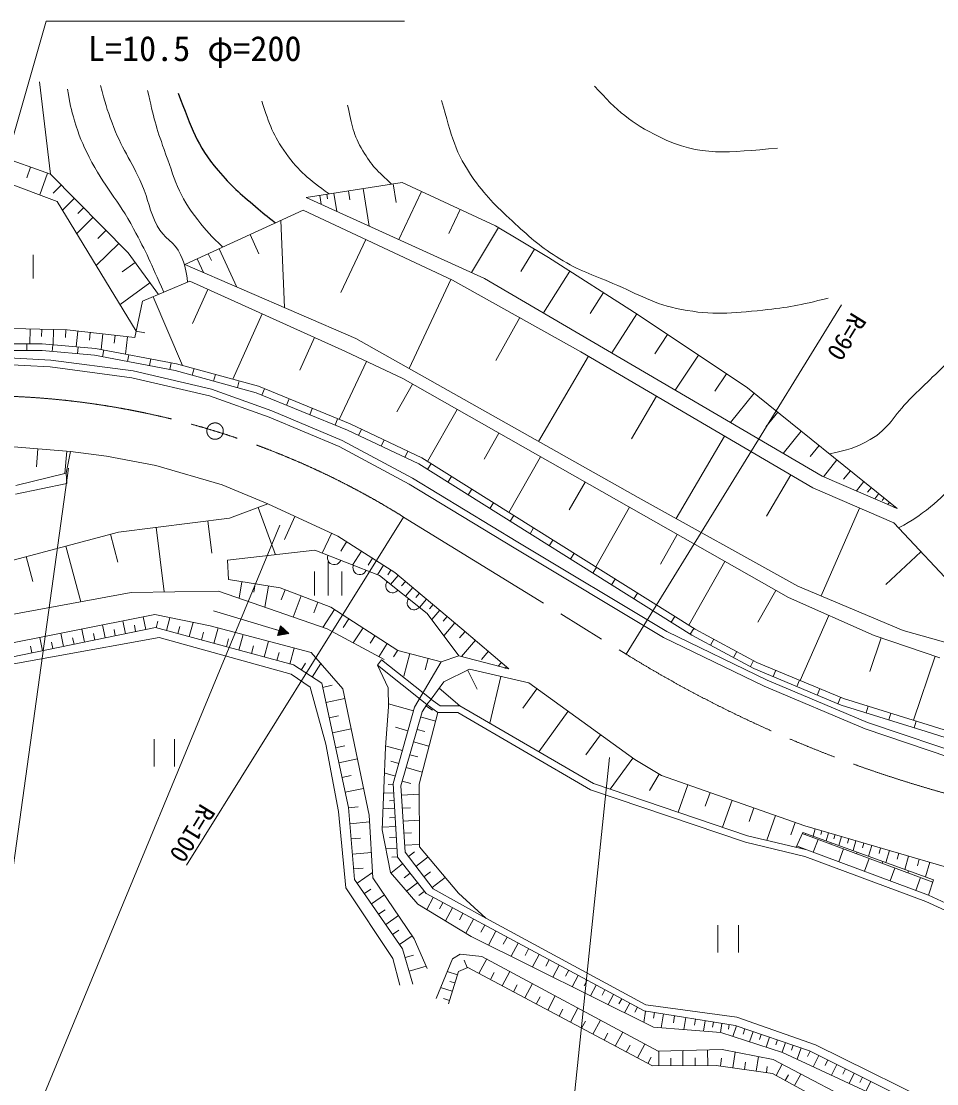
# Model space of a CAD drawing. Units: millimetres, scale not verified. Extents: x 40000 to 680000, y 20000 to 380000.
# Drawn here: x 329832 to 396736, y 262378 to 340050 of the extents above; entities that cross this region are included whole.
import ezdxf
from ezdxf.enums import TextEntityAlignment as Align

# ---------------------------------------------------------------- set-up
doc = ezdxf.new("R2010")
doc.units = ezdxf.units.MM
doc.header["$LTSCALE"] = 1000
doc.linetypes.add('CHAIN', pattern=[18.5, 12, -1.5, 3.5, -1.5])
for name, color, linetype, lineweight in [('M-BGD', 7, 'Continuous', 13), ('M-BMK', 2, 'CHAIN', 13), ('M-STR-HTXT', 7, 'Continuous', 13)]:
    doc.layers.add(name, color=color, linetype=linetype, lineweight=lineweight)
doc.styles.add('ＭＳ ゴシック', font='')
doc.styles.get('ＭＳ ゴシック').set_extended_font_data('MS Gothic')

msp = doc.modelspace()

# ---------------------------------------------------------------- linework, layer by layer
at = {"layer": 'M-BGD'}
for p, q in [((331964, 328875), (331168, 335622)), ((331964, 328875), (325710, 331084)), ((330516, 329386), (330243, 328612)), ((331754, 328949), (331190, 327352)), ((337634, 323121), (331964, 328875)), ((332759, 328068), (332156, 327474)), ((357673, 328267), (350656, 327168)), ((354819, 327820), (355249, 325081)), ((357011, 328164), (357226, 326794)), ((364478, 325097), (357673, 328267)), ((333710, 327103), (332844, 326250)), ((351644, 327323), (351746, 326673)), ((352164, 327404), (352215, 327079)), ((352684, 327486), (352893, 326151)), ((353752, 327653), (353856, 326986)), ((359077, 327613), (357434, 324087)), ((334392, 326410), (333959, 325984)), ((350445, 326238), (341780, 322265)), ((361350, 321124), (350445, 326238)), ((361897, 326299), (361076, 324536)), ((335075, 325718), (333883, 324544)), ((348795, 325482), (349060, 319117)), ((336014, 324765), (335418, 324178)), ((364705, 324961), (362741, 321675)), ((368366, 322772), (364478, 325097)), ((346550, 324453), (347194, 323049)), ((355015, 324095), (353194, 320212)), ((336953, 323812), (335314, 322195)), ((339854, 320067), (337634, 323121)), ((344305, 323423), (345592, 320617)), ((367334, 323390), (366352, 321747)), ((330702, 321234), (330702, 322984)), ((338147, 322415), (337216, 321739)), ((342689, 322682), (343152, 321672)), ((343497, 323053), (343729, 322548)), ((374918, 318588), (368366, 322772)), ((369934, 321771), (367988, 318725)), ((339230, 320926), (337052, 319342)), ((342142, 321042), (338702, 319576)), ((353535, 315910), (342142, 321042)), ((361227, 321182), (358172, 314668)), ((370733, 315883), (361350, 321124)), ((343467, 320445), (342348, 317962)), ((372371, 320215), (371398, 318691)), ((338702, 319576), (338138, 316925)), ((339470, 319903), (341606, 314892)), ((347441, 318655), (345291, 313884)), ((374808, 318658), (372982, 315800)), ((382906, 313262), (374918, 318588)), ((333175, 317489), (323530, 317715)), ((366256, 318383), (364502, 315243)), ((330472, 317552), (330447, 316474)), ((331335, 317532), (331322, 316993)), ((332197, 317512), (332171, 316404)), ((333084, 317491), (333071, 316937)), ((338138, 316925), (333175, 317489)), ((333965, 317399), (333835, 316259)), ((334877, 317296), (334812, 316726)), ((335789, 317192), (335660, 316059)), ((336694, 317089), (336630, 316523)), ((337600, 316986), (337456, 315717)), ((338238, 317395), (338862, 317262)), ((351258, 316936), (350183, 314550)), ((377067, 317155), (376126, 315744)), ((322515, 316474), (331370, 316474)), ((330241, 315974), (330241, 316474)), ((331370, 316474), (335261, 316135)), ((332095, 315909), (332139, 316407)), ((333952, 315747), (333995, 316245)), ((335261, 316135), (341183, 315007)), ((335781, 315527), (335875, 316019)), ((337599, 315181), (337692, 315672)), ((339216, 314873), (339310, 315364)), ((357708, 313936), (353535, 315910)), ((371275, 315566), (367626, 309340)), ((387683, 305950), (370733, 315883)), ((379324, 315650), (377615, 313087)), ((340690, 314592), (340784, 315084)), ((341183, 315007), (347162, 313372)), ((342328, 314176), (342460, 314658)), ((355062, 315187), (353056, 310945)), ((343893, 313748), (344025, 314230)), ((385908, 297918), (357708, 313936)), ((381375, 314283), (380520, 313001)), ((345631, 313272), (345763, 313754)), ((347162, 313372), (353873, 310608)), ((347420, 312725), (347611, 313187)), ((358428, 313527), (357269, 311487)), ((393854, 304428), (382906, 313262)), ((349223, 311982), (349414, 312445)), ((376255, 312647), (374431, 309534)), ((383392, 312870), (381657, 310720)), ((350909, 311288), (351100, 311750)), ((361692, 311673), (359531, 307868)), ((385112, 311482), (384245, 310407)), ((352764, 310524), (352954, 310987)), ((353873, 310608), (359118, 308127)), ((354476, 309770), (354690, 310222)), ((364736, 309944), (363656, 308041)), ((386832, 310094), (385515, 308461)), ((356128, 308988), (356342, 309440)), ((381235, 309728), (377697, 303691)), ((333423, 308592), (328691, 308986)), ((331054, 308789), (330944, 307477)), ((333153, 308614), (333017, 306980)), ((333123, 307006), (333423, 308592)), ((336070, 308254), (333423, 308592)), ((357871, 308164), (358085, 308616)), ((388139, 309040), (387480, 308223)), ((339675, 307578), (336070, 308254)), ((359118, 308127), (379084, 295606)), ((359514, 307288), (359780, 307712)), ((367780, 308215), (365468, 304145)), ((389445, 307985), (388452, 306755)), ((344519, 306170), (339675, 307578)), ((386065, 306898), (384296, 303879)), ((390430, 307191), (389933, 306576)), ((347842, 304761), (344519, 306170)), ((361010, 306350), (361276, 306773)), ((371037, 306365), (369881, 304330)), ((391414, 306397), (390865, 305716)), ((362495, 305419), (362760, 305843)), ((393600, 303372), (387683, 305950)), ((391959, 305957), (391684, 305617)), ((392504, 305518), (392200, 305141)), ((345040, 303733), (347842, 304761)), ((347137, 304503), (348404, 301051)), ((352968, 302396), (347842, 304761)), ((364075, 304428), (364341, 304851)), ((374293, 304516), (371820, 300161)), ((392893, 305204), (392741, 305015)), ((393282, 304890), (393153, 304730)), ((393671, 304576), (393607, 304496)), ((336948, 302712), (345040, 303733)), ((349831, 303844), (349060, 302175)), ((365566, 303493), (365831, 303917)), ((391096, 304462), (388298, 298039)), ((339687, 303057), (340284, 298327)), ((343472, 303535), (343770, 301170)), ((367012, 302586), (367278, 303010)), ((399856, 296693), (393600, 303372)), ((322651, 298902), (336948, 302712)), ((336353, 302553), (336897, 300514)), ((352501, 302611), (351834, 301164)), ((357136, 299748), (352968, 302396)), ((377776, 302537), (376540, 300360)), ((333090, 301684), (334177, 297605)), ((351278, 301382), (344913, 300650)), ((353610, 301988), (353183, 301315)), ((368422, 301702), (368687, 302126)), ((330194, 300912), (330676, 299101)), ((344913, 300650), (344970, 299241)), ((354686, 301304), (354047, 300298)), ((355491, 300793), (355172, 300290)), ((369966, 300734), (370231, 301158)), ((395565, 301274), (393008, 298879)), ((352253, 298063), (352253, 300563)), ((356297, 300282), (355857, 299589)), ((356850, 299930), (356631, 299584)), ((371605, 299706), (371870, 300130)), ((381260, 300559), (378614, 295901)), ((344970, 299241), (348744, 298622)), ((345956, 299079), (345758, 297868)), ((351253, 298063), (351253, 299813)), ((353253, 298063), (353253, 299813)), ((357379, 299544), (356824, 298882)), ((362037, 295636), (357136, 299748)), ((357909, 299100), (357631, 298769)), ((372976, 298846), (373242, 299270)), ((346925, 298920), (346826, 298315)), ((347894, 298761), (347640, 297214)), ((348744, 298622), (352461, 297214)), ((349112, 298482), (348834, 297749)), ((358439, 298656), (357909, 298024)), ((384986, 298442), (383663, 296113)), ((350285, 298038), (349701, 296498)), ((351517, 297571), (351225, 296801)), ((358944, 298232), (358679, 297916)), ((359449, 297808), (358944, 297205)), ((374598, 297829), (374863, 298253)), ((392168, 295155), (385908, 297918)), ((343878, 296947), (348665, 295502)), ((352720, 297047), (351880, 295741)), ((352461, 297214), (357362, 294059)), ((361811, 293665), (359502, 296763)), ((359931, 297403), (359678, 297102)), ((360413, 296999), (359838, 296313)), ((337454, 295277), (337262, 296211)), ((338931, 295581), (338741, 296504)), ((339688, 295717), (339815, 296184)), ((340435, 295514), (340689, 296448)), ((342103, 295061), (342387, 296103)), ((353765, 296374), (353345, 295721)), ((360962, 296538), (360674, 296195)), ((361511, 296078), (360718, 295132)), ((377320, 296122), (377586, 296545)), ((388859, 296616), (386757, 291854)), ((339648, 295728), (324100, 292533)), ((332923, 294346), (332725, 295312)), ((334450, 294660), (334254, 295615)), ((335205, 294815), (335108, 295287)), ((335961, 294970), (335767, 295914)), ((336707, 295124), (336611, 295591)), ((338192, 295429), (338098, 295891)), ((349720, 292990), (339648, 295728)), ((341269, 295287), (341411, 295809)), ((343005, 294815), (343158, 295379)), ((343907, 294570), (344213, 295697)), ((345733, 294074), (346044, 295215)), ((348425, 295574), (348665, 295502)), ((348773, 295861), (348556, 295143)), ((348556, 295143), (349383, 295285)), ((348564, 295167), (348612, 295152)), ((348571, 295191), (348667, 295162)), ((348578, 295215), (348722, 295171)), ((348585, 295239), (348777, 295181)), ((348593, 295263), (348832, 295190)), ((348600, 295287), (348887, 295200)), ((348607, 295311), (348942, 295209)), ((348614, 295334), (348997, 295219)), ((348621, 295358), (349052, 295228)), ((348629, 295382), (349107, 295238)), ((348636, 295406), (349162, 295247)), ((348643, 295430), (349218, 295257)), ((348650, 295454), (349273, 295266)), ((348658, 295478), (349328, 295276)), ((348665, 295502), (349383, 295285)), ((348672, 295526), (349342, 295324)), ((348679, 295550), (349302, 295362)), ((348686, 295574), (349261, 295400)), ((348694, 295598), (349220, 295439)), ((348701, 295622), (349180, 295477)), ((348708, 295646), (349139, 295516)), ((348715, 295670), (349098, 295554)), ((348723, 295693), (349058, 295592)), ((348730, 295717), (349017, 295631)), ((348737, 295741), (348976, 295669)), ((348744, 295765), (348936, 295707)), ((348752, 295789), (348895, 295746)), ((348759, 295813), (348854, 295784)), ((348766, 295837), (348814, 295823)), ((349383, 295285), (348773, 295861)), ((354810, 295702), (354100, 294598)), ((362266, 295441), (361866, 294972)), ((365473, 292707), (362037, 295636)), ((378719, 295245), (378985, 295668)), ((379084, 295606), (383596, 293181)), ((331379, 294029), (331178, 295005)), ((332151, 294188), (332052, 294670)), ((333687, 294503), (333589, 294980)), ((344820, 294322), (344975, 294893)), ((346659, 293822), (346816, 294400)), ((347584, 293571), (347898, 294727)), ((355693, 295134), (355338, 294582)), ((356575, 294565), (355952, 293597)), ((363017, 294801), (362006, 293614)), ((380207, 294435), (380444, 294875)), ((392685, 294978), (391845, 292515)), ((396962, 293519), (392168, 295155)), ((330598, 293868), (330497, 294357)), ((348521, 293316), (348680, 293901)), ((349458, 293061), (349776, 294232)), ((357350, 294067), (357038, 293583)), ((357362, 294059), (360516, 293214)), ((358238, 293825), (357793, 292165)), ((360516, 293214), (361811, 293665)), ((361811, 293665), (365473, 292707)), ((363966, 293992), (363461, 293398)), ((381888, 293531), (382125, 293971)), ((396626, 293634), (395028, 288949)), ((351789, 291651), (349720, 292990)), ((350288, 292622), (350610, 293120)), ((351084, 292107), (351728, 293102)), ((355858, 292986), (356170, 293377)), ((359474, 290093), (355858, 292986)), ((359787, 290484), (356170, 293377)), ((358562, 289900), (360516, 293214)), ((359566, 293469), (359344, 292639)), ((364916, 293182), (364686, 292913)), ((365296, 292858), (365181, 292723)), ((383113, 292873), (383349, 293313)), ((383596, 293181), (389912, 290530)), ((360704, 291757), (362585, 292697)), ((362446, 292628), (363149, 291221)), ((362585, 292697), (366924, 291685)), ((364883, 292161), (364082, 288727)), ((384782, 292141), (384976, 292602)), ((353737, 282583), (351789, 291651)), ((351853, 291355), (352551, 291505)), ((359787, 290484), (360704, 291757)), ((360364, 291301), (361872, 290014)), ((366924, 291685), (374664, 286079)), ((386518, 291412), (386711, 291873)), ((352093, 290237), (353490, 290537)), ((367511, 291259), (366477, 289832)), ((387996, 290792), (388189, 291253)), ((389507, 290158), (389700, 290619)), ((389912, 290530), (396116, 288613)), ((358489, 289638), (356670, 290142)), ((357019, 284330), (358562, 289900)), ((359474, 290093), (359119, 289557)), ((359410, 289997), (359885, 289682)), ((359474, 290093), (359787, 290484)), ((359474, 290093), (360275, 289514)), ((391566, 289496), (391713, 289973)), ((352330, 289132), (353021, 289280)), ((359119, 289557), (357576, 284158)), ((359013, 289189), (360108, 288876)), ((360275, 289514), (361737, 289514)), ((361737, 289514), (371439, 283864)), ((369796, 289605), (367653, 286647)), ((393236, 288980), (393383, 289457)), ((352567, 288027), (353948, 288324)), ((358086, 288183), (357177, 288435)), ((358754, 288281), (359321, 288119)), ((395095, 288405), (395243, 288883)), ((396116, 288613), (402320, 286639)), ((339538, 287565), (339538, 285565)), ((341038, 285565), (341038, 287565)), ((372162, 287891), (371091, 286412)), ((352802, 286935), (353485, 287081)), ((357683, 286728), (356525, 287049)), ((358495, 287374), (359629, 287050)), ((353037, 285843), (354402, 286136)), ((357427, 285801), (356847, 285962)), ((358226, 286434), (358814, 286266)), ((374528, 286177), (372881, 283904)), ((374664, 286079), (376617, 284922)), ((357170, 284874), (356422, 285082)), ((357958, 285494), (359133, 285158)), ((353268, 284763), (353943, 284908)), ((357319, 278931), (357019, 284330)), ((357673, 284497), (358296, 284319)), ((376452, 285019), (375736, 283812)), ((376617, 284922), (387104, 281233)), ((353500, 283683), (354850, 283973)), ((357057, 283654), (356345, 283614)), ((357022, 284274), (356635, 284252)), ((357576, 284158), (357876, 279317)), ((357618, 283476), (358911, 283556)), ((371439, 283864), (382762, 280031)), ((378554, 284240), (377845, 282223)), ((380168, 283673), (379813, 282664)), ((357088, 283084), (356732, 283065)), ((381781, 283105), (381085, 281127)), ((354193, 277319), (353737, 282583)), ((353740, 282546), (354463, 282609)), ((357120, 282515), (356285, 282469)), ((357677, 282522), (358274, 282559)), ((383364, 282548), (383016, 281559)), ((384947, 281992), (384309, 280178)), ((353840, 281388), (355287, 281514)), ((357194, 281179), (356214, 281124)), ((357157, 281847), (356740, 281824)), ((357737, 281568), (358929, 281642)), ((386398, 281481), (386079, 280574)), ((387104, 281233), (401715, 276965)), ((357791, 280688), (358341, 280722)), ((386451, 279670), (386946, 280754)), ((386909, 280674), (396450, 277108)), ((386946, 280754), (396506, 277281)), ((387121, 280595), (387152, 280679)), ((387862, 281012), (387706, 280478)), ((388342, 280871), (388264, 280605)), ((388822, 280731), (388648, 280136)), ((389302, 280591), (389215, 280293)), ((389782, 280451), (389590, 279794)), ((353936, 280277), (354631, 280338)), ((357238, 280395), (356748, 280368)), ((357846, 279808), (358946, 279876)), ((382762, 280031), (387098, 279002)), ((386493, 279762), (387244, 279481)), ((386749, 279599), (386771, 279658)), ((387707, 279308), (388058, 280245)), ((388994, 279895), (389032, 279996)), ((390308, 280297), (390212, 279969)), ((390833, 280144), (390622, 279419)), ((391413, 279974), (391307, 279612)), ((391993, 279805), (391759, 279006)), ((354033, 279167), (355421, 279287)), ((357281, 279611), (356470, 279566)), ((357317, 278962), (356912, 278939)), ((359418, 276275), (357319, 278931)), ((357876, 279317), (359933, 276618)), ((358125, 278990), (358575, 279332)), ((358673, 278271), (359571, 278956)), ((387098, 279002), (395946, 275695)), ((387244, 279481), (396138, 276157)), ((389581, 278608), (389931, 279544)), ((390868, 279194), (390912, 279313)), ((392632, 279618), (392516, 279219)), ((393272, 279431), (393014, 278550)), ((393977, 279225), (393849, 278784)), ((394683, 279019), (394399, 278047)), ((354127, 278077), (354809, 278136)), ((357703, 278445), (356847, 277769)), ((391454, 277908), (391804, 278844)), ((392741, 278494), (392792, 278630)), ((393328, 277207), (393678, 278144)), ((395461, 278792), (395319, 278306)), ((396239, 278565), (395926, 277492)), ((357692, 272238), (354193, 277319)), ((354382, 277044), (355509, 277820)), ((358245, 277760), (357817, 277422)), ((359263, 277497), (359747, 277866)), ((359853, 276722), (360821, 277460)), ((394614, 277794), (394672, 277947)), ((395201, 276507), (395551, 277444)), ((354907, 276282), (355383, 276610)), ((358786, 277076), (357995, 276450)), ((359933, 276618), (363789, 274476)), ((396506, 277281), (396138, 276157)), ((355431, 275521), (356383, 276176)), ((359286, 276443), (358890, 276130)), ((375357, 267706), (359418, 276275)), ((359941, 275994), (359466, 275112)), ((355947, 274772), (356416, 275094)), ((360646, 275615), (360409, 275174)), ((361352, 275236), (360839, 274282)), ((395946, 275695), (399187, 274206)), ((356463, 274022), (357400, 274667)), ((362114, 274826), (361858, 274349)), ((362877, 274416), (362323, 273386)), ((356971, 273285), (357431, 273603)), ((363701, 273973), (363424, 273458)), ((364525, 273530), (363981, 272518)), ((380736, 273978), (380736, 271978)), ((382236, 271978), (382236, 273978)), ((357478, 272548), (358400, 273183)), ((365334, 273094), (365062, 272589)), ((366144, 272659), (365627, 271697)), ((358453, 269651), (357692, 272238)), ((366913, 272246), (366655, 271765)), ((357878, 271605), (358500, 271788)), ((362431, 270864), (362191, 271414)), ((363280, 270440), (363845, 271499)), ((367683, 271832), (367191, 270918)), ((368414, 271439), (368168, 270982)), ((358171, 270611), (359414, 270976)), ((361703, 270344), (360957, 270574)), ((361775, 270577), (361047, 268220)), ((362460, 270877), (361775, 270577)), ((375957, 263679), (362460, 270877)), ((364122, 269990), (364403, 270517)), ((364965, 269541), (365526, 270594)), ((369145, 271045), (368678, 270177)), ((369841, 270672), (369607, 270237)), ((361519, 269747), (361146, 269862)), ((365802, 269094), (366081, 269618)), ((366639, 268648), (367198, 269694)), ((370536, 270298), (370092, 269472)), ((371196, 269943), (370974, 269530)), ((371857, 269588), (371435, 268803)), ((361334, 269151), (360480, 269415)), ((368304, 267760), (368859, 268800)), ((372485, 269250), (372274, 268857)), ((373113, 268912), (372712, 268166)), ((361123, 268467), (360696, 268599)), ((367472, 268204), (367749, 268724)), ((373710, 268591), (373509, 268218)), ((374307, 268271), (373926, 267561)), ((369131, 267319), (369407, 267836)), ((369959, 266878), (370510, 267912)), ((374874, 267966), (374684, 267611)), ((375452, 267691), (375319, 266867)), ((381998, 266635), (375357, 267706)), ((376111, 267584), (376044, 267173)), ((376770, 267478), (376606, 266462)), ((377583, 267347), (377501, 266839)), ((378395, 267216), (378253, 266333)), ((370781, 266439), (371055, 266953)), ((371603, 266000), (372151, 267028)), ((379101, 267102), (379030, 266661)), ((379807, 266988), (379684, 266221)), ((380421, 266889), (380359, 266506)), ((381034, 266790), (380927, 266124)), ((381567, 266704), (381513, 266371)), ((382096, 266602), (381838, 265840)), ((387439, 264793), (381998, 266635)), ((372421, 265565), (372693, 266075)), ((373238, 265129), (373783, 266150)), ((382706, 266395), (382577, 266014)), ((383315, 266189), (383063, 265443)), ((383912, 265987), (383786, 265614)), ((384509, 265785), (384262, 265055)), ((374050, 264695), (374321, 265203)), ((374863, 264262), (375404, 265278)), ((385093, 265587), (384969, 265222)), ((385677, 265389), (385435, 264675)), ((386248, 265196), (386127, 264839)), ((386820, 265002), (386537, 264167)), ((375616, 263860), (375868, 264331)), ((376425, 263683), (376415, 264751)), ((377305, 263691), (377300, 264241)), ((378185, 263699), (378175, 264799)), ((379092, 263707), (379087, 264274)), ((379998, 263716), (379988, 264849)), ((380923, 263678), (381007, 264252)), ((381841, 263544), (382008, 264692)), ((383546, 263296), (383701, 264361)), ((387485, 264769), (387288, 264375)), ((396094, 260465), (387439, 264793)), ((388116, 264454), (387702, 263625)), ((388779, 264122), (388572, 263708)), ((380627, 263722), (375957, 263679)), ((384740, 263122), (380627, 263722)), ((382693, 263420), (382771, 263953)), ((384286, 263188), (384353, 263650)), ((384993, 262983), (385442, 263803)), ((389442, 263791), (389047, 263000)), ((390075, 263474), (389878, 263079)), ((400164, 254681), (384740, 263122)), ((385667, 262614), (385897, 263035)), ((386340, 262246), (386801, 263088)), ((390709, 263158), (390331, 262402)), ((391313, 262856), (391124, 262478)), ((391917, 262553), (391557, 261832))]:
    msp.add_line(p, q, dxfattribs=at)
for points in [[(338238, 317395), (332464, 326873), (324585, 329833)], [(350656, 327168), (363675, 321251), (388359, 306795), (393854, 304428)], [(341780, 322265), (354291, 316855), (374918, 305231), (386584, 298764), (394276, 295510), (400786, 293692), (406323, 293016)], [(466973, 283663), (459959, 284224), (452186, 284450), (427588, 283661), (414689, 283661), (406736, 284519), (399344, 286199), (391678, 288780), (384338, 291888), (377000, 295445), (366117, 301975), (358436, 306643), (353290, 309406), (348143, 311563), (343741, 313157), (338011, 314485), (331989, 315280), (326304, 315583), (322479, 315395)], [(322515, 315974), (331348, 315974), (335193, 315639), (341070, 314520), (347000, 312898), (353671, 310151), (358878, 307687), (378832, 295174), (383380, 292729), (389741, 290060), (395967, 288135), (402199, 286152), (407547, 285185), (413680, 284447), (419527, 284390), (444516, 285123), (451044, 285180), (460489, 284889)], [(466371, 283210), (459932, 283725), (452186, 283950), (427596, 283161), (414662, 283161), (406654, 284025), (399209, 285717), (391501, 288312), (384131, 291433), (376762, 295004), (365858, 301547), (358188, 306209), (353074, 308954), (347961, 311097), (343599, 312676), (337922, 313992), (331943, 314782), (326303, 315083), (322474, 314895)], [(329424, 306108), (333123, 307006), (333173, 306257), (329419, 305484)], [(351278, 301382), (356003, 299532), (359502, 296763)], [(321312, 295242), (337872, 298284), (344237, 298396), (352179, 295636), (356348, 293383)], [(359487, 270808), (358544, 272968), (355532, 277441), (355258, 282005), (353341, 291255), (351028, 293903), (343634, 295850), (339587, 296671), (321101, 293008)], [(323826, 292016), (324830, 292259), (339922, 294998), (349568, 292320), (350937, 291377), (352093, 287208), (353006, 282279), (353554, 276711), (356992, 271538), (357510, 269590)], [(412889, 254719), (408519, 255495), (404320, 256224), (396522, 259523), (385468, 264664), (380969, 266121), (376042, 266506), (362718, 273147), (358819, 275504), (356805, 277817), (356205, 280945), (356462, 286986), (356676, 289943), (356634, 291314), (355858, 292986)], [(429008, 276026), (418092, 274705), (406354, 274290), (399310, 274699), (396138, 276157), (387244, 279481), (382900, 280512), (371647, 284321), (361872, 290014), (360437, 290014), (359767, 290498)], [(360275, 289514), (358904, 284287), (358947, 279703), (361775, 276318), (363789, 274476)], [(363789, 274476), (375485, 268135), (382126, 267235), (387867, 265221), (397850, 260294), (404277, 257809), (410232, 256952)], [(360147, 268606), (361346, 271519), (361903, 271862), (363489, 271691), (376385, 264750), (381055, 264878), (384783, 264150), (392109, 260294), (400592, 255710), (405220, 253996), (409590, 253310), (412503, 252710), (423343, 255795), (426171, 256309), (428613, 256524), (437182, 255924), (442580, 253910), (446865, 252068), (454834, 249540)]]:
    msp.add_lwpolyline(points, dxfattribs=at)
for centre, start, end in [((352709, 300822), 158.62087, 338.62087), ((354572, 300093), 158.62087, 338.62087), ((356968, 298768), 141.64273, 321.64273), ((358536, 297527), 141.64273, 321.64273)]:
    msp.add_arc(centre, 500, start, end, dxfattribs=at)
for points, knots in [([(340244, 320233), (339287, 322454), (338988, 323103), (338044, 324872), (336909, 326998), (335885, 327967), (334796, 330116), (334292, 331109), (334045, 331692), (333729, 332760), (333466, 333650), (333397, 333995), (333218, 335080)], [0, 0, 0, 0, 1, 1, 1, 2, 2, 2, 3, 3, 3, 4, 4, 4, 4]), ([(335631, 335359), (335956, 334068), (336089, 333674), (336466, 332621), (337125, 330782), (337873, 329914), (338647, 328120), (339145, 326967), (339179, 326218), (339761, 325104), (340256, 324156), (341045, 323949), (341478, 322970), (341802, 322235), (341883, 321857), (341987, 320976)], [0, 0, 0, 0, 1, 1, 1, 2, 2, 2, 3, 3, 3, 4, 4, 4, 5, 5, 5, 5]), ([(344574, 323546), (343672, 324343), (343386, 324695), (342730, 325522), (341345, 327269), (341019, 328572), (340271, 330672), (339684, 332321), (339512, 332964), (339065, 334988)], [0, 0, 0, 0, 1, 1, 1, 2, 2, 2, 3, 3, 3, 3]), ([(371731, 335312), (373403, 333452), (374358, 332642), (376464, 331600), (379500, 330099), (381500, 330488), (385094, 330765)], [0, 0, 0, 0, 1, 1, 1, 2, 2, 2, 2]), ([(347417, 334199), (347983, 332458), (348229, 331728), (349180, 330394), (350161, 329019), (350809, 328551), (352327, 327430)], [0, 0, 0, 0, 1, 1, 1, 2, 2, 2, 2]), ([(360548, 334245), (361297, 331618), (361511, 330475), (362915, 328492), (363914, 327078), (364665, 326425), (365931, 325244), (367110, 324143), (367808, 323543), (369179, 322692), (370605, 321806), (371531, 321536), (373076, 320882), (375004, 320066), (376030, 319367), (378088, 318979), (380367, 318550), (381719, 318695), (384027, 318933), (385915, 319128), (386635, 319276), (388806, 319815)], [0, 0, 0, 0, 1, 1, 1, 2, 2, 2, 3, 3, 3, 4, 4, 4, 5, 5, 5, 6, 6, 6, 7, 7, 7, 7]), ([(353681, 333920), (353984, 332418), (354096, 331765), (354795, 330580), (355433, 329497), (355861, 329085), (356900, 328146)], [0, 0, 0, 0, 1, 1, 1, 2, 2, 2, 2]), ([(388888, 308435), (390212, 308691), (390797, 308860), (391869, 309467), (393262, 310257), (393609, 311262), (394745, 312391), (396155, 313791), (396625, 314228), (398411, 315917)], [0, 0, 0, 0, 1, 1, 1, 2, 2, 2, 3, 3, 3, 3]), ([(393940, 303008), (395045, 303602), (395420, 303870), (396277, 304549), (397768, 305731), (398273, 306752), (399432, 308261), (400112, 309147), (400352, 309754), (401102, 310581), (402101, 311682), (402680, 311992), (404118, 312901)], [0, 0, 0, 0, 1, 1, 1, 2, 2, 2, 3, 3, 3, 4, 4, 4, 4])]:
    msp.add_open_spline(points, degree=3, knots=knots, dxfattribs=at)
at = {"layer": 'M-BGD', "lineweight": 25}
msp.add_open_spline([(341292, 334802), (342323, 332175), (342615, 331047), (344215, 329141), (345172, 328003), (345819, 327459), (346953, 326496), (347515, 326019), (347709, 325853), (348421, 325310)], degree=3, knots=[0, 0, 0, 0, 1, 1, 1, 2, 2, 2, 3, 3, 3, 3], dxfattribs=at)
at = {"layer": 'M-BMK'}
msp.add_line((357773, 303807), (374032, 293780), dxfattribs=at)
msp.add_circle((343996, 310089), 600, dxfattribs=at)
for centre, radius, start, end in [((326791, 254111), 58563, 58.05918, 99.90337), ((421477, 370735), 90404, 238.34524, 271.61804)]:
    msp.add_arc(centre, radius, start, end, dxfattribs=at)
at = {"layer": 'M-STR-HTXT'}
for p, q in [((323852, 312833), (331647, 340050)), ((331647, 340050), (357841, 340050)), ((374032, 293780), (389776, 319317)), ((333280, 307390), (326413, 257854)), ((357773, 303807), (341902, 278349)), ((348729, 303222), (329847, 257609)), ((372827, 286218), (369776, 256974))]:
    msp.add_line(p, q, dxfattribs=at)

# ---------------------------------------------------------------- texts
at = {"layer": 'M-STR-HTXT', "style": 'ＭＳ ゴシック'}
msp.add_text('L=10.5 φ=200', height=1833, dxfattribs=at).set_placement((342508, 336588), align=Align.BOTTOM_CENTER)
msp.add_text('R=90', height=1320, rotation=238.345, dxfattribs=at).set_placement((390202, 319055), align=Align.BOTTOM_LEFT)
msp.add_text('R=100', height=1320, rotation=238.507, dxfattribs=at).set_placement((340268, 279312), align=Align.BOTTOM_RIGHT)

doc.saveas('drawing.dxf')
